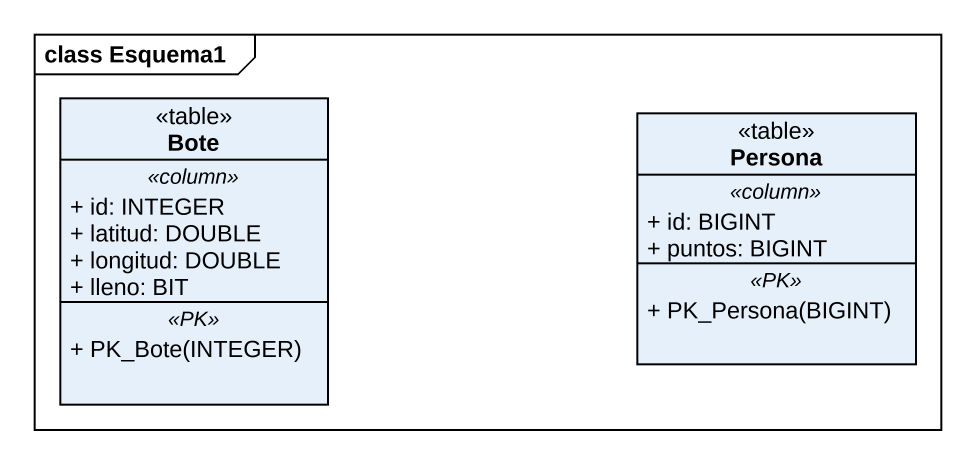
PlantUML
@startuml
mainframe class Esquema1
hide circle
hide empty members
skinparam classAttributeIconSize 0
class Bote <<table>> {
  .. <<column>> ..
  + id: INTEGER
  + latitud: DOUBLE
  + longitud: DOUBLE
  + lleno: BIT
  .. <<PK>> ..
  + PK_Bote(INTEGER)
}
class Persona <<table>> {
  .. <<column>> ..
  + id: BIGINT
  + puntos: BIGINT
  .. <<PK>> ..
  + PK_Persona(BIGINT)
}
@enduml
